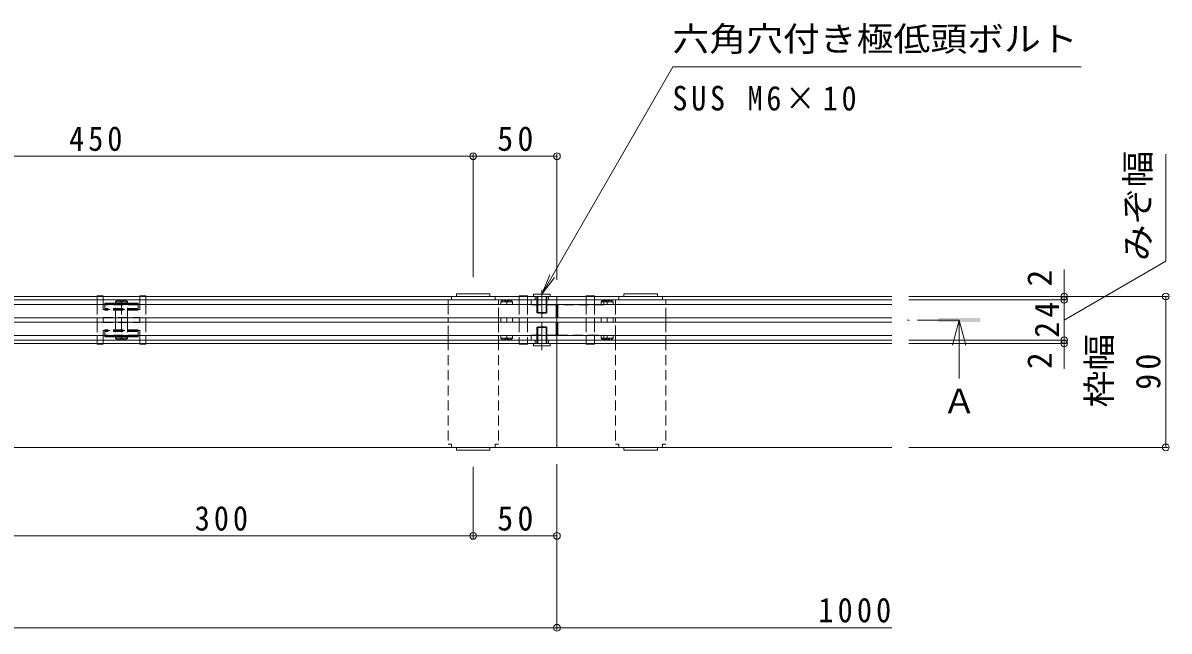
# Model space of a CAD drawing. Units: millimetres at full size, sheet at 1:5. Extents: x -1624 to 1942, y -1375 to 1322.
# Drawn here: x -694 to -10, y 579 to 942 of the extents above; entities that cross this region are included whole.
import ezdxf
from ezdxf.enums import TextEntityAlignment as Align

# ---------------------------------------------------------------- set-up
doc = ezdxf.new("R2010")
doc.units = ezdxf.units.MM
doc.header["$LTSCALE"] = 5
doc.header["$PDMODE"] = 32
doc.header["$PDSIZE"] = 4
doc.linetypes.add('CHAIN1', pattern=[8, 5, -1, 1, -1])
doc.linetypes.add('DASHED1', pattern=[1.8, 1.2, -0.6])
for name, color, linetype, lineweight in [('E-2', 3, 'Continuous', 18), ('E-3', 4, 'Continuous', 18), ('E-4', 7, 'Continuous', 18), ('E-5', 7, 'Continuous', 18), ('E-7', 134, 'DASHED1', 9), ('E-8', 5, 'Continuous', 9), ('E-9', 2, 'Continuous', 18), ('E-A', 134, 'DASHED1', 9), ('E-B', 1, 'Continuous', 9), ('E-C', 2, 'Continuous', 18)]:
    doc.layers.add(name, color=color, linetype=linetype, lineweight=lineweight)
doc.styles.add('ＭＳ ゴシック', font='')
doc.styles.get('ＭＳ ゴシック').set_extended_font_data('MS Gothic')

msp = doc.modelspace()

# ---------------------------------------------------------------- linework, layer by layer
at = {"layer": 'E-2'}
for p, q in [((-1374.52, 773.507), (-375.52, 773.507)), ((-637.37, 776.007), (-638.556, 775.007)), ((-638.556, 775.007), (-638.556, 773.507)), ((-638.556, 775.007), (-631.485, 775.007)), ((-632.67, 776.007), (-637.37, 776.007)), ((-635.02, 775.007), (-635.02, 773.507)), ((-632.67, 776.007), (-631.485, 775.007)), ((-631.485, 775.007), (-631.485, 773.507)), ((-407.37, 776.007), (-408.556, 775.007)), ((-408.556, 775.007), (-408.556, 773.507)), ((-408.556, 775.007), (-401.485, 775.007)), ((-402.67, 776.007), (-407.37, 776.007)), ((-405.02, 775.007), (-405.02, 773.507)), ((-402.67, 776.007), (-401.485, 775.007)), ((-401.485, 775.007), (-401.485, 773.507)), ((-375.52, 773.507), (-375.52, 765.507)), ((-374.52, 773.507), (-175.02, 773.507)), ((-374.52, 773.507), (-374.52, 765.507)), ((-347.37, 776.007), (-348.556, 775.007)), ((-348.556, 775.007), (-348.556, 773.507)), ((-348.556, 775.007), (-341.485, 775.007)), ((-342.67, 776.007), (-347.37, 776.007)), ((-345.02, 775.007), (-345.02, 773.507)), ((-342.67, 776.007), (-341.485, 775.007)), ((-341.485, 775.007), (-341.485, 773.507)), ((-375.52, 765.507), (-1374.52, 765.507)), ((-1374.52, 763.007), (-375.52, 763.007)), ((-638.556, 763.007), (-638.556, 765.507)), ((-635.02, 765.507), (-635.02, 763.007)), ((-631.485, 763.007), (-631.485, 765.507)), ((-408.556, 763.007), (-408.556, 765.507)), ((-405.02, 765.507), (-405.02, 763.007)), ((-401.485, 763.007), (-401.485, 765.507)), ((-375.52, 763.007), (-375.52, 755.007)), ((-175.02, 765.507), (-374.52, 765.507)), ((-374.52, 763.007), (-374.52, 755.007)), ((-374.52, 763.007), (-175.02, 763.007)), ((-348.556, 763.007), (-348.556, 765.507)), ((-345.02, 765.507), (-345.02, 763.007)), ((-341.485, 763.007), (-341.485, 765.507)), ((-1374.52, 755.007), (-375.52, 755.007)), ((-638.556, 753.507), (-638.556, 755.007)), ((-638.556, 753.507), (-631.485, 753.507)), ((-637.37, 752.507), (-638.556, 753.507)), ((-635.02, 753.507), (-635.02, 755.007)), ((-632.67, 752.507), (-631.485, 753.507)), ((-631.485, 753.507), (-631.485, 755.007)), ((-408.556, 753.507), (-408.556, 755.007)), ((-408.556, 753.507), (-401.485, 753.507)), ((-407.37, 752.507), (-408.556, 753.507)), ((-405.02, 753.507), (-405.02, 755.007)), ((-402.67, 752.507), (-401.485, 753.507)), ((-401.485, 753.507), (-401.485, 755.007)), ((-374.52, 755.007), (-175.02, 755.007)), ((-348.556, 753.507), (-348.556, 755.007)), ((-348.556, 753.507), (-341.485, 753.507)), ((-347.37, 752.507), (-348.556, 753.507)), ((-345.02, 753.507), (-345.02, 755.007)), ((-342.67, 752.507), (-341.485, 753.507)), ((-341.485, 753.507), (-341.485, 755.007)), ((-632.67, 752.507), (-637.37, 752.507)), ((-402.67, 752.507), (-407.37, 752.507)), ((-342.67, 752.507), (-347.37, 752.507))]:
    msp.add_line(p, q, dxfattribs=at)
at = {"layer": 'E-2', "color": 4}
for p, q in [((-625.02, 774.256), (-645.02, 774.256)), ((-645.02, 773.507), (-645.02, 774.256)), ((-625.02, 773.757), (-645.02, 773.757)), ((-625.02, 773.507), (-625.02, 774.256)), ((-645.02, 755.007), (-645.02, 754.259)), ((-625.02, 754.757), (-645.02, 754.757)), ((-625.02, 754.259), (-645.02, 754.259)), ((-625.02, 755.007), (-625.02, 754.259))]:
    msp.add_line(p, q, dxfattribs=at)
at = {"layer": 'E-2', "color": 4, "linetype": 'DASHED1'}
for p, q in [((-625.02, 773.902), (-645.02, 773.902)), ((-645.02, 770.207), (-645.02, 773.507)), ((-625.02, 770.207), (-625.02, 773.507)), ((-625.02, 773.257), (-645.02, 773.257)), ((-625.02, 771.075), (-645.02, 771.075)), ((-625.02, 770.707), (-645.02, 770.707)), ((-625.02, 770.679), (-645.02, 770.679)), ((-625.02, 770.207), (-645.02, 770.207)), ((-645.02, 758.307), (-645.02, 755.007)), ((-625.02, 758.307), (-645.02, 758.307)), ((-625.02, 757.836), (-645.02, 757.836)), ((-625.02, 757.807), (-645.02, 757.807)), ((-625.02, 757.439), (-645.02, 757.439)), ((-625.02, 755.257), (-645.02, 755.257)), ((-625.02, 754.612), (-645.02, 754.612)), ((-625.02, 758.307), (-625.02, 755.007))]:
    msp.add_line(p, q, dxfattribs=at)
at = {"layer": 'E-2', "linetype": 'DASHED1'}
for p, q in [((-638.556, 765.507), (-638.556, 773.507)), ((-635.02, 773.507), (-635.02, 765.507)), ((-631.485, 765.507), (-631.485, 773.507)), ((-638.556, 763.007), (-638.556, 755.007)), ((-635.02, 763.007), (-635.02, 755.007)), ((-631.485, 763.007), (-631.485, 755.007))]:
    msp.add_line(p, q, dxfattribs=at)
at = {"layer": 'E-2'}
for centre, start, end in [((-637.423, 772.621), 44.79445, 89.10294), ((-632.617, 772.621), 90.89706, 135.20555), ((-407.423, 772.621), 44.79445, 89.10294), ((-402.617, 772.621), 90.89706, 135.20555), ((-347.423, 772.621), 44.79445, 89.10294), ((-342.617, 772.621), 90.89706, 135.20555), ((-637.423, 755.893), 270.89706, 315.20555), ((-632.617, 755.893), 224.79445, 269.10294), ((-407.423, 755.893), 270.89706, 315.20555), ((-402.617, 755.893), 224.79445, 269.10294), ((-347.423, 755.893), 270.89706, 315.20555), ((-342.617, 755.893), 224.79445, 269.10294)]:
    msp.add_arc(centre, 3.386, start, end, dxfattribs=at)
at = {"layer": 'E-3'}
for p, q in [((-375.02, 778.257), (-1375.02, 778.257)), ((-375.02, 776.257), (-1375.02, 776.257)), ((-175.02, 778.257), (-375.02, 778.257)), ((-175.02, 776.257), (-375.02, 776.257)), ((-1375.02, 752.257), (-375.02, 752.257)), ((-1375.02, 750.257), (-375.02, 750.257)), ((-375.02, 752.257), (-175.02, 752.257)), ((-375.02, 750.257), (-175.02, 750.257)), ((-375.02, 688.257), (-175.02, 688.257))]:
    msp.add_line(p, q, dxfattribs=at)
at = {"layer": 'E-3', "linetype": 'DASHED1'}
for p, q in [((-388.02, 778.257), (-388.02, 776.257)), ((-380.02, 778.257), (-380.02, 776.257)), ((-388.02, 752.257), (-388.02, 750.257)), ((-380.02, 752.257), (-380.02, 750.257))]:
    msp.add_line(p, q, dxfattribs=at)
at = {"layer": 'E-3'}
msp.add_lwpolyline([(-1375.02, 688.257), (-375.02, 688.257), (-375.02, 778.257)], dxfattribs=at)
at = {"layer": 'E-4'}
for p, q in [((-425.02, 863.466), (-425.02, 789.857)), ((-375.02, 863.466), (-375.02, 788.257)), ((-11.563, 863.299), (-11.563, 799.276)), ((-875.02, 861.966), (-425.02, 861.966)), ((-425.02, 861.966), (-375.02, 861.966)), ((-72.217, 764.257), (-11.563, 799.276)), ((-72.217, 778.257), (-72.217, 794.348)), ((-10.063, 778.257), (-165.02, 778.257)), ((-70.717, 776.257), (-165.02, 776.257)), ((-72.217, 778.257), (-72.217, 776.257)), ((-72.217, 776.257), (-72.217, 752.257)), ((-11.563, 778.257), (-11.563, 688.257)), ((-70.717, 752.257), (-165.02, 752.257)), ((-70.717, 750.257), (-165.02, 750.257)), ((-72.217, 752.257), (-72.217, 750.257)), ((-72.217, 750.257), (-72.217, 735.18)), ((-10.063, 688.257), (-165.02, 688.257)), ((-375.02, 579.128), (-375.02, 678.257)), ((-425.02, 633.892), (-425.02, 676.657)), ((-725.02, 635.392), (-425.02, 635.392)), ((-425.02, 635.392), (-375.02, 635.392)), ((-1375.02, 580.628), (-375.02, 580.628)), ((-375.02, 580.628), (-175.02, 580.628))]:
    msp.add_line(p, q, dxfattribs=at)
for p in [(-425.02, 861.966), (-375.02, 861.966), (-72.217, 778.257), (-11.563, 778.257), (-72.217, 776.257), (-72.217, 752.257), (-72.217, 750.257), (-11.563, 688.257), (-425.02, 635.392), (-375.02, 635.392), (-375.02, 580.628)]:
    msp.add_point(p, dxfattribs=at)
at = {"layer": 'E-5'}
for p, q in [((-384.02, 779.757), (-305.775, 915.282)), ((-305.775, 915.282), (-62.103, 915.282)), ((-384.02, 779.757), (-379.237, 791.306)), ((-384.02, 779.757), (-376.411, 789.674))]:
    msp.add_line(p, q, dxfattribs=at)
at = {"layer": 'E-5', "color": 4, "linetype": 'CHAIN1'}
msp.add_line((-134.818, 764.257), (-165.66, 764.257), dxfattribs=at)
at = {"layer": 'E-5', "color": 4}
for q in [(-138.818, 749.257), (-130.818, 749.257), (-134.818, 729.257)]:
    msp.add_line((-134.818, 764.257), q, dxfattribs=at)
msp.add_solid([(-147.318, 763.007), (-122.318, 763.007), (-147.318, 765.507), (-122.318, 765.507)], dxfattribs=at)
at = {"layer": 'E-7', "linetype": 'Continuous'}
for p, q in [((-440.02, 773.507), (-440.02, 776.257)), ((-410.02, 776.257), (-410.02, 773.507)), ((-340.02, 773.507), (-340.02, 776.257)), ((-310.02, 776.257), (-310.02, 773.507)), ((-440.02, 763.007), (-440.02, 765.507)), ((-410.02, 765.507), (-410.02, 763.007)), ((-340.02, 763.007), (-340.02, 765.507)), ((-310.02, 765.507), (-310.02, 763.007)), ((-440.02, 752.257), (-440.02, 755.007)), ((-410.02, 755.007), (-410.02, 752.257)), ((-340.02, 752.257), (-340.02, 755.007)), ((-310.02, 755.007), (-310.02, 752.257))]:
    msp.add_line(p, q, dxfattribs=at)
at = {"layer": 'E-7'}
for p, q in [((-438.02, 776.257), (-440.02, 776.257)), ((-440.02, 773.507), (-440.02, 765.507)), ((-438.02, 776.257), (-438.02, 778.257)), ((-412.02, 776.257), (-412.02, 778.257)), ((-412.02, 776.257), (-410.02, 776.257)), ((-410.02, 765.507), (-410.02, 773.507)), ((-338.02, 776.257), (-340.02, 776.257)), ((-340.02, 773.507), (-340.02, 765.507)), ((-338.02, 776.257), (-338.02, 778.257)), ((-312.02, 776.257), (-312.02, 778.257)), ((-312.02, 776.257), (-310.02, 776.257)), ((-310.02, 765.507), (-310.02, 773.507)), ((-440.02, 755.007), (-440.02, 763.007)), ((-410.02, 763.007), (-410.02, 755.007)), ((-340.02, 755.007), (-340.02, 763.007)), ((-310.02, 763.007), (-310.02, 755.007)), ((-440.02, 752.257), (-440.02, 690.257)), ((-410.02, 752.257), (-410.02, 690.257)), ((-340.02, 752.257), (-340.02, 690.257)), ((-310.02, 752.257), (-310.02, 690.257)), ((-440.02, 690.257), (-438.02, 690.257)), ((-438.02, 690.257), (-438.02, 688.257)), ((-410.02, 690.257), (-412.02, 690.257)), ((-412.02, 690.257), (-412.02, 688.257))]:
    msp.add_line(p, q, dxfattribs=at)
for points in [[(-340.02, 690.257), (-338.02, 690.257), (-338.02, 688.257)], [(-310.02, 690.257), (-312.02, 690.257), (-312.02, 688.257)]]:
    msp.add_lwpolyline(points, dxfattribs=at)
at = {"layer": 'E-8'}
for p, q in [((-649.52, 778.757), (-646.02, 778.757)), ((-649.52, 778.757), (-649.52, 778.257)), ((-649.52, 776.257), (-649.52, 773.507)), ((-646.02, 778.757), (-646.02, 778.257)), ((-646.02, 773.507), (-646.02, 776.257)), ((-624.02, 778.757), (-620.52, 778.757)), ((-624.02, 778.757), (-624.02, 778.257)), ((-624.02, 776.257), (-624.02, 773.507)), ((-620.52, 778.757), (-620.52, 778.257)), ((-620.52, 773.507), (-620.52, 776.257)), ((-649.52, 763.007), (-649.52, 765.507)), ((-646.02, 765.507), (-646.02, 763.007)), ((-624.02, 763.007), (-624.02, 765.507)), ((-620.52, 765.507), (-620.52, 763.007)), ((-649.52, 755.007), (-649.52, 752.257)), ((-646.02, 752.257), (-646.02, 755.007)), ((-624.02, 755.007), (-624.02, 752.257)), ((-620.52, 752.257), (-620.52, 755.007)), ((-649.52, 750.257), (-649.52, 749.757)), ((-649.52, 749.757), (-646.02, 749.757)), ((-646.02, 750.257), (-646.02, 749.757)), ((-624.02, 750.257), (-624.02, 749.757)), ((-624.02, 749.757), (-620.52, 749.757)), ((-620.52, 750.257), (-620.52, 749.757))]:
    msp.add_line(p, q, dxfattribs=at)
at = {"layer": 'E-8', "linetype": 'DASHED1'}
for p, q in [((-649.52, 778.257), (-649.52, 776.257)), ((-649.52, 773.507), (-649.52, 765.507)), ((-646.02, 778.257), (-646.02, 776.257)), ((-646.02, 773.507), (-646.02, 770.457)), ((-624.02, 778.257), (-624.02, 776.257)), ((-624.02, 773.507), (-624.02, 770.457)), ((-620.52, 778.257), (-620.52, 776.257)), ((-620.52, 773.507), (-620.52, 765.507)), ((-624.02, 770.457), (-646.02, 770.457)), ((-649.52, 763.007), (-649.52, 755.007)), ((-646.02, 765.757), (-624.02, 765.757)), ((-646.02, 765.757), (-646.02, 765.507)), ((-646.02, 763.007), (-646.02, 762.757)), ((-646.02, 762.757), (-624.02, 762.757)), ((-624.02, 765.507), (-624.02, 765.757)), ((-624.02, 762.757), (-624.02, 763.007)), ((-620.52, 763.007), (-620.52, 755.007)), ((-624.02, 758.057), (-646.02, 758.057)), ((-646.02, 758.057), (-646.02, 755.007)), ((-624.02, 758.057), (-624.02, 755.007)), ((-649.52, 752.257), (-649.52, 750.257)), ((-646.02, 752.257), (-646.02, 750.257)), ((-624.02, 752.257), (-624.02, 750.257)), ((-620.52, 752.257), (-620.52, 750.257))]:
    msp.add_line(p, q, dxfattribs=at)
at = {"layer": 'E-9'}
for p, q in [((-397.52, 778.757), (-392.52, 778.757)), ((-397.52, 778.257), (-397.52, 778.757)), ((-392.52, 778.257), (-392.52, 778.757)), ((-357.52, 778.757), (-352.52, 778.757)), ((-357.52, 778.257), (-357.52, 778.757)), ((-357.52, 773.507), (-357.52, 776.257)), ((-352.52, 778.257), (-352.52, 778.757)), ((-352.52, 773.507), (-352.52, 776.257)), ((-397.52, 763.007), (-397.52, 765.507)), ((-392.52, 763.007), (-392.52, 765.507)), ((-357.52, 763.007), (-357.52, 765.507)), ((-352.52, 763.007), (-352.52, 765.507)), ((-357.52, 752.257), (-357.52, 755.007)), ((-352.52, 752.257), (-352.52, 755.007)), ((-397.52, 749.757), (-397.52, 750.257)), ((-397.52, 749.757), (-392.52, 749.757)), ((-392.52, 749.757), (-392.52, 750.257)), ((-357.52, 749.757), (-357.52, 750.257)), ((-357.52, 749.757), (-352.52, 749.757)), ((-352.52, 749.757), (-352.52, 750.257))]:
    msp.add_line(p, q, dxfattribs=at)
at = {"layer": 'E-9', "linetype": 'DASHED1'}
for p, q in [((-397.52, 778.257), (-397.52, 773.507)), ((-397.52, 773.507), (-397.52, 765.507)), ((-392.52, 778.257), (-392.52, 773.507)), ((-392.52, 773.507), (-392.52, 765.507)), ((-357.52, 778.257), (-357.52, 776.257)), ((-357.52, 773.507), (-357.52, 765.507)), ((-352.52, 778.257), (-352.52, 776.257)), ((-352.52, 773.507), (-352.52, 765.507)), ((-397.52, 763.007), (-397.52, 750.257)), ((-392.52, 763.007), (-392.52, 750.257)), ((-357.52, 763.007), (-357.52, 755.007)), ((-352.52, 763.007), (-352.52, 755.007)), ((-357.52, 752.257), (-357.52, 750.257)), ((-352.52, 752.257), (-352.52, 750.257))]:
    msp.add_line(p, q, dxfattribs=at)
at = {"layer": 'E-A'}
for p, q in [((-390.52, 776.257), (-347.02, 776.257)), ((-390.52, 773.257), (-390.52, 773.507)), ((-387.02, 776.257), (-387.02, 773.257)), ((-386.52, 776.257), (-386.52, 773.257)), ((-381.52, 776.257), (-381.52, 773.257)), ((-381.02, 776.257), (-381.02, 773.257)), ((-347.02, 776.007), (-347.02, 773.257)), ((-375.52, 773.257), (-390.52, 773.257)), ((-347.02, 773.257), (-374.52, 773.257)), ((-390.52, 755.007), (-390.52, 755.257)), ((-390.52, 755.257), (-375.52, 755.257)), ((-387.02, 755.257), (-387.02, 752.257)), ((-386.52, 755.257), (-386.52, 752.257)), ((-381.52, 755.257), (-381.52, 752.257)), ((-381.02, 755.257), (-381.02, 752.257)), ((-374.52, 755.257), (-347.02, 755.257)), ((-347.02, 755.257), (-347.02, 752.507)), ((-347.02, 752.257), (-390.52, 752.257))]:
    msp.add_line(p, q, dxfattribs=at)
at = {"layer": 'E-A', "linetype": 'Continuous'}
for p, q in [((-390.52, 773.507), (-390.52, 776.257)), ((-347.02, 776.257), (-347.02, 776.007)), ((-374.52, 773.257), (-375.52, 773.257)), ((-390.52, 755.007), (-390.52, 752.257)), ((-375.52, 755.257), (-374.52, 755.257)), ((-347.02, 752.507), (-347.02, 752.257))]:
    msp.add_line(p, q, dxfattribs=at)
at = {"layer": 'E-B'}
for p, q in [((-435.02, 778.257), (-435.02, 779.857)), ((-335.02, 778.257), (-335.02, 779.857)), ((-415.02, 688.257), (-415.02, 686.657)), ((-315.02, 688.257), (-315.02, 686.657))]:
    msp.add_line(p, q, dxfattribs=at)
at = {"layer": 'E-B', "linetype": 'DASHED1'}
for p, q in [((-415.02, 778.257), (-435.02, 778.257)), ((-315.02, 778.257), (-335.02, 778.257)), ((-435.02, 688.257), (-415.02, 688.257)), ((-335.02, 688.257), (-315.02, 688.257))]:
    msp.add_line(p, q, dxfattribs=at)
at = {"layer": 'E-B'}
for points in [[(-435.02, 779.857), (-415.02, 779.857), (-415.02, 778.257)], [(-335.02, 779.857), (-315.02, 779.857), (-315.02, 778.257)], [(-415.02, 686.657), (-435.02, 686.657), (-435.02, 688.257)], [(-315.02, 686.657), (-335.02, 686.657), (-335.02, 688.257)]]:
    msp.add_lwpolyline(points, dxfattribs=at)
at = {"layer": 'E-C', "color": 7, "linetype": 'CHAIN1'}
for p, q in [((-384.02, 782.257), (-384.02, 765.757)), ((-384.02, 746.257), (-384.02, 762.757))]:
    msp.add_line(p, q, dxfattribs=at)
at = {"layer": 'E-C', "linetype": 'DASHED1'}
for p, q in [((-387.02, 778.257), (-387.02, 773.257)), ((-386.479, 778.257), (-386.479, 773.257)), ((-381.562, 778.257), (-381.562, 773.257)), ((-381.02, 778.257), (-381.02, 773.257)), ((-387.02, 750.257), (-387.02, 755.257)), ((-386.479, 750.257), (-386.479, 755.257)), ((-381.562, 750.257), (-381.562, 755.257)), ((-381.02, 750.257), (-381.02, 755.257))]:
    msp.add_line(p, q, dxfattribs=at)
at = {"layer": 'E-C'}
for p, q in [((-387.02, 773.257), (-387.02, 768.799)), ((-386.479, 768.257), (-387.02, 768.799)), ((-387.02, 768.799), (-381.02, 768.799)), ((-386.479, 773.257), (-386.479, 768.257)), ((-381.562, 768.257), (-386.479, 768.257)), ((-381.562, 773.257), (-381.562, 768.257)), ((-381.562, 768.257), (-381.02, 768.799)), ((-381.02, 773.257), (-381.02, 768.799)), ((-386.479, 760.257), (-387.02, 759.716)), ((-387.02, 759.716), (-381.02, 759.716)), ((-387.02, 755.257), (-387.02, 759.716)), ((-381.562, 760.257), (-386.479, 760.257)), ((-386.479, 755.257), (-386.479, 760.257)), ((-381.562, 760.257), (-381.02, 759.716)), ((-381.562, 755.257), (-381.562, 760.257)), ((-381.02, 755.257), (-381.02, 759.716))]:
    msp.add_line(p, q, dxfattribs=at)
for points in [[(-379.02, 779.757), (-379.02, 778.257), (-389.02, 778.257), (-389.02, 779.757)], [(-379.02, 748.757), (-379.02, 750.257), (-389.02, 750.257), (-389.02, 748.757)]]:
    msp.add_lwpolyline(points, close=True, dxfattribs=at)

# ---------------------------------------------------------------- texts
at = {"layer": 'E-4', "color": 2, "style": 'ＭＳ ゴシック', "width": 1.1}
for s, p in [('みぞ幅', (-16.563, 799.355)), ('枠幅', (-39.563, 712.007))]:
    msp.add_text(s, height=14.66, rotation=90, dxfattribs=at).set_placement(p, align=Align.BOTTOM_LEFT)
at = {"layer": 'E-4', "color": 2, "style": 'ＭＳ ゴシック'}
for p in [(-75.217, 784.256), (-75.217, 734.987)]:
    msp.add_text('2', height=14.66, rotation=90, dxfattribs=at).set_placement(p, align=Align.BOTTOM_LEFT)
at = {"layer": 'E-4', "color": 2, "char_height": 14.66, "attachment_point": 7, "style": 'ＭＳ ゴシック'}
for s, insert in [('\\T1.27;\\W0.9;450', (-666.27, 864.966)), ('\\T1.27;\\W0.95;50', (-410.645, 864.966)), ('\\T1.27;\\W0.9;300', (-591.27, 638.392)), ('\\T1.27;\\W0.95;50', (-410.645, 638.392)), ('\\T1.28;\\W0.9;1000', (-218.936, 583.628))]:
    msp.add_mtext(s, dxfattribs=dict(at, insert=insert))
at = {"layer": 'E-4', "color": 2, "char_height": 14.66, "attachment_point": 7, "rotation": 90, "style": 'ＭＳ ゴシック'}
for s, insert in [('\\T1.27;\\W0.95;24', (-75.217, 753.632)), ('\\T1.27;\\W0.95;90', (-14.563, 722.632))]:
    msp.add_mtext(s, dxfattribs=dict(at, insert=insert))
at = {"layer": 'E-5', "color": 2, "style": 'ＭＳ ゴシック', "width": 1.1}
msp.add_text('六角穴付き極低頭ボルト', height=14.66, dxfattribs=at).set_placement((-306.091, 920.282), align=Align.BOTTOM_LEFT)
at = {"layer": 'E-5', "color": 2, "style": 'ＭＳ ゴシック'}
msp.add_text('Ａ', height=14.66, dxfattribs=at).set_placement((-144.818, 704.257), align=Align.BOTTOM_LEFT)
at = {"layer": 'E-5', "color": 2, "insert": (-306.091, 889.072), "char_height": 14.66, "attachment_point": 7, "style": 'ＭＳ ゴシック'}
msp.add_mtext('\\T1.25;\\W0.9;SUS\\~M6×10', dxfattribs=at)

doc.saveas('drawing.dxf')
